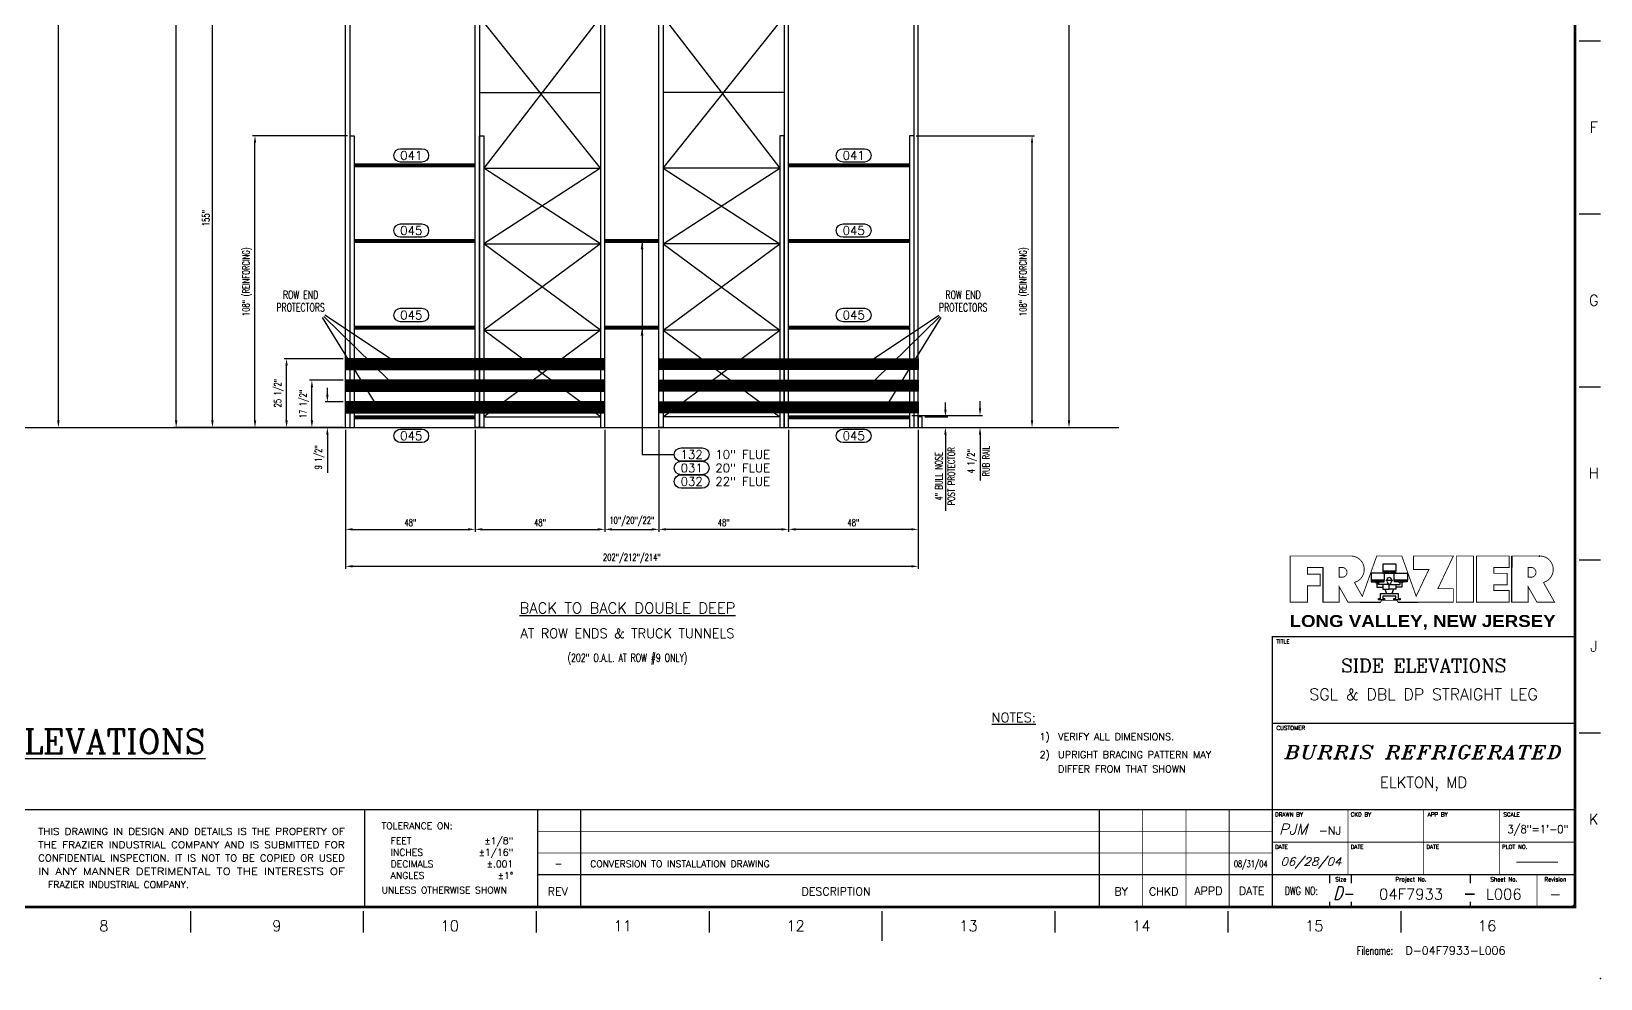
# Model space of a CAD drawing. Extents: x -10 to 1034, y -27 to 667.
# Drawn here: x 453 to 1034, y -27 to 323 of the extents above; entities that cross this region are included whole.
import ezdxf
from ezdxf.enums import TextEntityAlignment as Align

# ---------------------------------------------------------------- set-up
doc = ezdxf.new("R2010")
doc.units = 0
doc.header["$LTSCALE"] = 8
doc.header["$MEASUREMENT"] = 0
doc.layers.get('0').update_dxf_attribs({"linetype": 'CONTINUOUS'})
doc.layers.get('DEFPOINTS').update_dxf_attribs({"linetype": 'CONTINUOUS'})
for name, color, linetype in [('BORD', 8, 'CONTINUOUS'), ('FDIM', 2, 'CONTINUOUS'), ('OBJCYAN', 4, 'CONTINUOUS'), ('OBJGREEN', 3, 'CONTINUOUS'), ('OBJRED', 1, 'CONTINUOUS'), ('OBJTHIN', 11, 'CONTINUOUS'), ('TEXTL', 2, 'CONTINUOUS'), ('THK', 140, 'CONTINUOUS')]:
    doc.layers.add(name, color=color, linetype=linetype)
doc.styles.add('2THIRDS', font='romans.shx', dxfattribs={"width": 0.7})
doc.styles.add('BOLD', font='BOLD')
doc.styles.add('BORDER', font='SIMPLEX')
doc.styles.add('COMPLEX', font='complex')
doc.styles.add('ITALIC', font='italic')
doc.styles.add('ITALICT', font='italict', dxfattribs={"height": 24})
doc.styles.add('ROMAND', font='romand.shx')
doc.styles.add('SCRIPTC', font='SCRIPTC')
doc.styles.add('SIMPLEX', font='simplex.shx')
doc.dimstyles.new('2TFR32', dxfattribs={"dimscale": 28, "dimtxt": 0.0938, "dimasz": 0.09375, "dimexe": 0.03125, "dimexo": 0.03125, "dimgap": 0.03125, "dimtad": 1, "dimdec": 5, "dimzin": 1, "dimdsep": 46, "dimlunit": 5, "dimtxsty": '2THIRDS', "dimcen": 0.09375, "dimclrd": 256, "dimclre": 256, "dimclrt": 256, "dimadec": 0, "dimazin": 0, "dimtfac": 0.75, "dimtdec": 4, "dimtofl": 0, "dimtmove": 0, "dimatfit": 0, "dimfxl": 0, "dimfrac": 2, "dimtolj": 1, "dimtzin": 0, "dimarcsym": 0})
doc.dimstyles.new('2tfrac32$7', dxfattribs={"dimscale": 32, "dimtxt": 0.0938, "dimasz": 0.0938, "dimexe": 0.0625, "dimexo": 0.0625, "dimgap": 0.01, "dimtad": 0, "dimdec": 5, "dimzin": 1, "dimdsep": 46, "dimlunit": 5, "dimtxsty": '2THIRDS', "dimcen": 0.09375, "dimclrd": 256, "dimclre": 256, "dimclrt": 256, "dimadec": 0, "dimazin": 0, "dimtfac": 0.75, "dimtdec": 4, "dimtofl": 0, "dimtmove": 0, "dimatfit": 0, "dimfxl": 0, "dimfrac": 2, "dimtolj": 1, "dimtzin": 0, "dimarcsym": 0})

# ---------------------------------------------------------------- blocks, each defined once
blk = doc.blocks.new('FLOGO')
at = {"layer": 'BORD'}
for p, q in [((0.378, 0.401), (0.378, 0)), ((2.564, 0.534), (2.564, 0.401)), ((2.564, 0), (2.564, 0.534)), ((0.81, 0), (1.044, 0)), ((1.248, 0), (1.482, 0))]:
    blk.add_line(p, q, dxfattribs=at)
at = {"layer": 'BORD', "const_width": 0.0101}
for points in [[(1.887, 0.534), (1.708, 0.156), (1.887, 0.156), (1.887, 0), (1.248, 0), (1.235, 0.022), (1.057, 0.022), (1.046, 0), (0.668, 0), (0.567, 0.178), (0.567, 0), (0.378, 0), (0.378, 0.401), (0.2, 0.401), (0.2, 0.323), (0.347, 0.323), (0.347, 0.189), (0.2, 0.189), (0.2, 0), (0, 0), (0, 0.534), (0.378, 0.534), (0.645, 0.534), (0.701, 0.534, -0.869818), (0.743, 0.228), (0.834, 0.067), (1.001, 0.534), (1.291, 0.534), (1.457, 0.069), (1.604, 0.378), (1.426, 0.378), (1.426, 0.534), (1.893, 0.534)], [(2.564, 0.534), (2.831, 0.534), (2.564, 0.534), (2.564, 0), (2.753, 0), (2.753, 0.178), (2.854, 0), (3.058, 0), (2.929, 0.228, 0.869818), (2.887, 0.534), (2.831, 0.534)]]:
    blk.add_lwpolyline(points, format="xyb", dxfattribs=at)
for points in [[(0.601, 0.289), (0.567, 0.289), (0.567, 0.401), (0.601, 0.401, -1)], [(2.753, 0.289), (2.753, 0.401), (2.787, 0.401, -1), (2.787, 0.289)]]:
    blk.add_lwpolyline(points, format="xyb", close=True, dxfattribs=at)
at = {"layer": 'BORD'}
for points in [[(1.07, 0.358), (1.224, 0.358), (1.224, 0.44), (1.07, 0.44)], [(0.936, 0.255), (1.089, 0.255), (1.089, 0.337), (0.936, 0.337)], [(0.938, 0.234), (1.086, 0.234), (1.086, 0.255), (0.938, 0.255)], [(0.954, 0.24), (1.002, 0.24), (1.002, 0.25), (0.954, 0.25)], [(1.07, 0.24), (1.022, 0.24), (1.022, 0.25), (1.07, 0.25)], [(1.073, 0.337), (1.221, 0.337), (1.221, 0.358), (1.073, 0.358)], [(1.089, 0.343), (1.137, 0.343), (1.137, 0.352), (1.089, 0.352)], [(1.11, 0.251), (1.11, 0.256), (1.182, 0.256), (1.182, 0.251)], [(1.205, 0.343), (1.157, 0.343), (1.157, 0.352), (1.205, 0.352)], [(1.356, 0.255), (1.203, 0.255), (1.203, 0.337), (1.356, 0.337)], [(1.354, 0.234), (1.206, 0.234), (1.206, 0.255), (1.354, 0.255)], [(1.222, 0.24), (1.27, 0.24), (1.27, 0.25), (1.222, 0.25)], [(1.338, 0.24), (1.29, 0.24), (1.29, 0.25), (1.338, 0.25)], [(1.07, 0.071), (1.07, 0.041), (1.091, 0.041), (1.091, 0.027), (1.021, 0.027), (1.021, 0.041), (1.043, 0.041), (1.043, 0.102), (1.249, 0.102), (1.249, 0.041), (1.271, 0.041), (1.271, 0.027), (1.2, 0.027), (1.2, 0.041), (1.222, 0.041), (1.222, 0.071)]]:
    blk.add_lwpolyline(points, close=True, dxfattribs=at)
at = {"layer": 'BORD', "const_width": 0.0101}
for points in [[(1.921, 0), (1.921, 0.534), (2.121, 0.534), (2.121, 0)], [(2.154, 0), (2.154, 0.534), (2.533, 0.534), (2.533, 0.401), (2.355, 0.401), (2.355, 0.334), (2.51, 0.334), (2.51, 0.2), (2.355, 0.2), (2.355, 0.134), (2.533, 0.134), (2.533, 0)]]:
    blk.add_lwpolyline(points, close=True, dxfattribs=at)
at = {"layer": 'BORD'}
for points in [[(1.07, 0.205), (1.07, 0.15), (1.146, 0.15), (1.146, 0.205), (1.021, 0.205), (1.021, 0.226), (1.034, 0.226), (1.034, 0.234), (0.988, 0.234), (0.988, 0.226), (1.001, 0.226), (1.001, 0.174), (1.07, 0.174)], [(1.127, 0.205), (1.13, 0.216)], [(1.222, 0.205), (1.222, 0.15), (1.146, 0.15), (1.146, 0.205), (1.271, 0.205), (1.271, 0.226), (1.257, 0.226), (1.257, 0.234), (1.304, 0.234), (1.304, 0.226), (1.291, 0.226), (1.291, 0.174), (1.222, 0.174)], [(1.165, 0.205), (1.162, 0.216)], [(1.096, 0.15), (1.115, 0.102)], [(1.196, 0.15), (1.177, 0.102)]]:
    blk.add_lwpolyline(points, dxfattribs=at)
for points in [[(1.174, 0.256, 0.378608), (1.146, 0.285, 0.378608), (1.118, 0.256, 0.378608)], [(1.121, 0.251, 0.351419), (1.123, 0.23), (1.127, 0.225, 0.337041), (1.146, 0.205, 0.337041), (1.165, 0.225), (1.169, 0.23, 0.351419), (1.171, 0.251)]]:
    blk.add_lwpolyline(points, format="xyb", dxfattribs=at)
blk.add_point((2.884, 0.534), dxfattribs=at)
blk.add_point((2.884, 0.534), dxfattribs=at)
blk = doc.blocks.new('sbord_d')
at = {"layer": 'BORD'}
for p, q in [((32.063, 10), (32.312, 10)), ((32.063, 8), (32.312, 8)), ((32.063, 6), (32.312, 6)), ((32.063, 4), (32.312, 4)), ((32.063, 2), (32.312, 2)), ((28.848, 0.821), (28.848, 0.821)), ((29.182, 0.258), (29.182, 0.354)), ((29.432, 0.258), (29.432, 0.354)), ((30.807, 0.258), (30.807, 0.354)), ((29.182, -0.016), (29.182, 0.044)), ((29.432, -0.016), (29.432, 0.044)), ((30.807, -0.016), (30.807, 0.044)), ((16, -0.062), (16, -0.312)), ((18, -0.062), (18, -0.312)), ((20, -0.062), (20, -0.312)), ((22, -0.062), (22, -0.312)), ((24, -0.062), (24, -0.406)), ((26, -0.062), (26, -0.312)), ((28, -0.062), (28, -0.312)), ((30, -0.062), (30, -0.312))]:
    blk.add_line(p, q, dxfattribs=at)
at = {"layer": 'BORD', "const_width": 0.0313}
blk.add_lwpolyline([(-0.016, -0.016), (32.016, -0.016), (32.016, 20.016), (-0.016, 20.016)], close=True, dxfattribs=at)
at = {"layer": 'BORD'}
for points, const_width in [([(28.516, -0.016), (28.516, 0.359), (28.516, 0.734), (28.516, 1.109), (28.516, 2.109), (28.516, 3.109), (32.016, 3.109)], 0.0156), ([(28.516, 2.109), (32.016, 2.109)], 0.0156), ([(18.016, 1.109), (14.016, 1.109), (14.016, -0.016)], 0.0156), ([(20.016, 1.109), (18.016, 1.109), (18.016, -0.016)], 0.0156), ([(28.516, 1.109), (28.016, 1.109), (27.516, 1.109), (27.016, 1.109), (26.516, 1.109), (20.516, 1.109), (20.016, 1.109), (20.016, 0.859)], 0.0156), ([(20.516, 1.109), (20.516, 0.859)], 0.0156), ([(26.516, 1.109), (26.516, 0.859)], 0.0156), ([(27.016, 1.109), (27.016, 0.859)], 0.00781), ([(27.516, 1.109), (27.516, 0.859)], 0.00781), ([(28.016, 1.109), (28.016, 0.859)], 0.00781), ([(28.516, 1.109), (32.016, 1.109)], 0.0156), ([(29.391, 1.109), (29.391, 0.734), (29.391, 0.359)], 0.00781), ([(30.266, 1.109), (30.266, 0.734), (30.266, 0.359)], 0.00781), ([(31.141, 1.109), (31.141, 0.734), (31.141, 0.359)], 0.00781), ([(20.016, 0.859), (20.016, 0.609)], 0.0156), ([(20.016, 0.859), (28.516, 0.859)], 0.00781), ([(20.516, 0.859), (20.516, 0.609)], 0.0156), ([(26.516, 0.859), (26.516, 0.609)], 0.0156), ([(27.016, 0.859), (27.016, 0.609)], 0.00781), ([(27.516, 0.859), (27.516, 0.609)], 0.00781), ([(28.016, 0.859), (28.016, 0.609)], 0.00781), ([(28.516, 0.734), (32.016, 0.734)], 0.00781), ([(20.016, 0.609), (20.016, 0.359)], 0.0156), ([(20.016, 0.609), (28.516, 0.609)], 0.00781), ([(20.516, 0.609), (20.516, 0.359)], 0.0156), ([(26.516, 0.609), (26.516, 0.359)], 0.0156), ([(27.016, 0.609), (27.016, 0.359)], 0.00781), ([(27.516, 0.609), (27.516, 0.359)], 0.00781), ([(28.016, 0.609), (28.016, 0.359)], 0.00781), ([(20.016, 0.359), (28.516, 0.359)], 0.0156), ([(20.016, 0.359), (20.016, 0)], 0.0156), ([(20.516, 0.359), (20.516, 0)], 0.0156), ([(26.516, 0.359), (26.516, 0)], 0.0156), ([(27.016, 0.359), (27.016, 0)], 0.00781), ([(27.516, 0.359), (27.516, 0)], 0.00781), ([(28.016, 0.359), (28.016, 0)], 0.00781), ([(28.516, 0.359), (32.016, 0.359)], 0.0156), ([(31.578, 0.359), (31.578, -0.016)], 0.00781)]:
    blk.add_lwpolyline(points, dxfattribs=dict(at, const_width=const_width))
at = {"layer": 'TEXTL'}
for p in [(32, 0), (32.312, -0.844)]:
    blk.add_point(p, dxfattribs=at)
at = {"layer": 'BORD'}
blk.add_blockref('FLOGO', (28.722, 3.509), dxfattribs=at)
at = {"layer": 'BORD', "style": 'ROMAND'}
for s, p in [('F', (32.234, 9)), ('G', (32.234, 7)), ('H', (32.234, 5)), ('J', (32.234, 3)), ('K', (32.234, 1)), ('8', (15, -0.234)), ('9', (17, -0.234)), ('10', (19, -0.234)), ('11', (21, -0.234)), ('12', (23, -0.234)), ('13', (25, -0.234)), ('14', (27, -0.234)), ('15', (29, -0.234)), ('16', (31, -0.234))]:
    blk.add_text(s, height=0.125, dxfattribs=at).set_placement(p, align=Align.MIDDLE)
at = {"layer": 'BORD'}
for s, height, style, width, p, p2 in [('LONG VALLEY, NEW JERSEY', 0.138, 'BOLD', 0.943702, (28.715, 3.222), (31.792, 3.222)), ('THIS DRAWING IN DESIGN AND DETAILS IS THE PROPERTY OF', 0.07812, 'SIMPLEX', 0.958828, (14.24, 0.819), (17.786, 0.819)), ('THE FRAZIER INDUSTRIAL COMPANY AND IS SUBMITTED FOR', 0.07812, 'SIMPLEX', 0.982552, (14.24, 0.665), (17.786, 0.665)), ('CONFIDENTIAL INSPECTION. IT IS NOT TO BE COPIED OR USED', 0.07812, 'SIMPLEX', 0.947391, (14.24, 0.512), (17.786, 0.512)), ('IN ANY MANNER DETRIMENTAL TO THE INTERESTS OF', 0.07812, 'SIMPLEX', 1.101821, (14.24, 0.358), (17.786, 0.358))]:
    blk.add_text(s, height=height, dxfattribs=dict(at, style=style, width=width)).set_placement(p, p2, align=Align.FIT)
for s, height, style, p in [('TITLE', 0.0469, 'BORDER', (28.563, 3.031)), ('CUSTOMER', 0.0469, 'BORDER', (28.563, 2.031)), ('TOLERANCE ON:', 0.07812, 'SIMPLEX', (18.213, 0.884)), ('DRAWN BY', 0.0469, 'BORDER', (28.547, 1.031)), ('-NJ', 0.0938, 'SIMPLEX', (29.054, 0.821)), ('CKD BY', 0.0469, 'BORDER', (29.422, 1.031)), ('APP BY', 0.0469, 'BORDER', (30.313, 1.031)), ('SCALE', 0.0469, 'BORDER', (31.188, 1.031)), ('FEET', 0.0781, 'SIMPLEX', (18.317, 0.711)), ('INCHES', 0.0781, 'SIMPLEX', (18.317, 0.577)), ('DATE', 0.0469, 'BORDER', (28.547, 0.656)), ('DATE', 0.0469, 'BORDER', (29.422, 0.656)), ('DATE', 0.0469, 'BORDER', (30.297, 0.656)), ('PLOT NO.', 0.0469, 'BORDER', (31.172, 0.656)), ('ANGLES', 0.0781, 'SIMPLEX', (18.317, 0.309)), ('DECIMALS', 0.0781, 'SIMPLEX', (18.317, 0.443)), ('UNLESS OTHERWISE SHOWN', 0.07812, 'SIMPLEX', (18.212, 0.14))]:
    blk.add_text(s, height=height, dxfattribs=dict(at, style=style)).set_placement(p)
at = {"layer": 'BORD', "style": 'SIMPLEX'}
for s, p in [('%%p1/8"', (19.735, 0.711)), ('%%p1/16"', (19.735, 0.577)), ('%%p.001', (19.735, 0.443)), ('%%p1%%d', (19.735, 0.309))]:
    blk.add_text(s, height=0.0781, dxfattribs=at).set_placement(p, align=Align.RIGHT)
at = {"layer": 'BORD'}
for s, height, style, p in [('FRAZIER INDUSTRIAL COMPANY.', 0.07812, 'SIMPLEX', (15.169, 0.204)), ('REV', 0.0938, 'BORDER', (20.25, 0.117)), ('DESCRIPTION', 0.09375, 'BORDER', (23.469, 0.117)), ('BY', 0.0938, 'BORDER', (26.766, 0.117)), ('CHKD', 0.0938, 'BORDER', (27.259, 0.117)), ('APPD', 0.0938, 'SIMPLEX', (27.776, 0.124)), ('DATE', 0.0938, 'SIMPLEX', (28.276, 0.124)), ('Size', 0.0469, 'BORDER', (29.307, 0.281)), ('Project No.', 0.04688, 'BORDER', (30.12, 0.281)), ('Sheet No.', 0.0469, 'BORDER', (31.193, 0.281)), ('Revision', 0.0469, 'BORDER', (31.789, 0.281))]:
    blk.add_text(s, height=height, dxfattribs=dict(at, style=style)).set_placement(p, align=Align.CENTER)
at = {"layer": 'BORD', "style": '2THIRDS', "width": 0.7}
for s, p in [('DWG NO:', (28.851, 0.124)), ('Filename:', (29.703, -0.567))]:
    blk.add_text(s, height=0.0938, dxfattribs=at).set_placement(p, align=Align.CENTER)
at = {"layer": 'BORD', "style": 'ROMAND', "oblique": 15, "width": 0.75}
for s, height, p in [('D-', 0.1562, (29.218, 0.067)), ('-', 0.188, (30.7, 0.051))]:
    blk.add_text(s, height=height, dxfattribs=at).set_placement(p)
at = {"layer": 'TEXTL', "flags": 8}
for tag, height, style, p in [('TITLE1', 0.156, 'COMPLEX', (30.266, 2.776)), ('TITLE2', 0.156, 'COMPLEX', (30.266, 2.443)), ('CHK', 0.0938, 'SIMPLEX', (29.828, 0.883)), ('APP', 0.0938, 'SIMPLEX', (30.703, 0.883)), ('JOB#', 0.125, 'ROMAND', (30.12, 0.133)), ('SHT', 0.125, 'ROMAND', (31.193, 0.133)), ('REV', 0.125, 'ROMAND', (31.789, 0.133))]:
    blk.add_attdef(tag, text='', height=height, dxfattribs=dict(at, style=style)).set_placement(p, align=Align.MIDDLE)
for tag, height, style, width, p, p2 in [('CUSTOMER', 0.156, 'ITALICT', 2.333901, (28.655, 1.697), (31.867, 1.697)), ('CAPP', 0.0781, 'SIMPLEX', 1.292308, (27.588, 0.944), (27.963, 0.944)), ('CDT', 0.0781, 'SIMPLEX', 1.866, (28.071, 0.943), (28.46, 0.943)), ('SCALE', 0.0938, 'SIMPLEX', 1.702732, (31.234, 0.837), (31.941, 0.837)), ('BAPP', 0.0781, 'SIMPLEX', 1.292308, (27.588, 0.683), (27.963, 0.683)), ('BDT', 0.0781, 'SIMPLEX', 1.866, (28.071, 0.683), (28.46, 0.683)), ('DATE', 0.0938, 'ITALIC', 1.795034, (28.609, 0.462), (29.315, 0.462)), ('CHKDT', 0.0938, 'SIMPLEX', 1.555556, (29.484, 0.462), (30.172, 0.462)), ('APPDT', 0.0938, 'SIMPLEX', 1.555556, (30.359, 0.462), (31.047, 0.462)), ('PLOT#', 0.0938, 'SIMPLEX', 8.555556, (31.234, 0.462), (31.922, 0.462)), ('AAPP', 0.0781, 'SIMPLEX', 1.275949, (27.588, 0.443), (27.963, 0.443)), ('ADT', 0.0781, 'SIMPLEX', 1.833263, (28.071, 0.443), (28.46, 0.443))]:
    blk.add_attdef(tag, text='', height=height, dxfattribs=dict(at, style=style, width=width)).set_placement(p, p2, align=Align.FIT)
for tag, height, style, p in [('LOCATION', 0.125, 'COMPLEX', (30.266, 1.364)), ('REVC', 0.0781, 'SIMPLEX', (20.259, 0.945)), ('CBY', 0.0781, 'ROMAND', (26.755, 0.943)), ('CCHK', 0.0781, 'SIMPLEX', (27.255, 0.943)), ('REVB', 0.0781, 'SIMPLEX', (20.259, 0.695)), ('BBY', 0.0781, 'ROMAND', (26.755, 0.683)), ('BCHK', 0.0781, 'SIMPLEX', (27.255, 0.683)), ('REVA', 0.0781, 'SIMPLEX', (20.259, 0.445)), ('ABY', 0.0781, 'ROMAND', (26.755, 0.443)), ('ACHK', 0.0781, 'SIMPLEX', (27.255, 0.443))]:
    blk.add_attdef(tag, text='', height=height, dxfattribs=dict(at, style=style)).set_placement(p, align=Align.CENTER)
for tag, p, height, style in [('REVCDESC', (20.625, 0.943), 0.0781, 'SIMPLEX'), ('DRBY', (28.593, 0.821), 0.125, 'SCRIPTC'), ('REVBDESC', (20.625, 0.683), 0.0781, 'SIMPLEX'), ('REVADESC', (20.625, 0.443), 0.0781, 'SIMPLEX'), ('DWG#', (30.055, -0.566), 0.0938, 'ROMAND')]:
    blk.add_attdef(tag, p, '', height=height, dxfattribs=dict(at, style=style))
blk = doc.blocks.new('*D5')
at = {"layer": 'DEFPOINTS', "color": 0}
for p in [(520.18, 331.89), (591.97, 331.89), (569.44, 176.89)]:
    blk.add_point(p, dxfattribs=at)
at = {"layer": 'FDIM', "lineweight": -2}
for p, q in [((591.09, 331.89), (519.3, 331.89)), ((520.18, 179.52), (520.18, 329.27)), ((568.56, 176.89), (519.3, 176.89))]:
    blk.add_line(p, q, dxfattribs=at)
at = {"layer": 'FDIM'}
for points in [[(519.74, 329.27), (520.62, 329.27), (520.18, 331.89)], [(519.74, 179.52), (520.62, 179.52), (520.18, 176.89)]]:
    blk.add_solid(points, dxfattribs=at)
at = {"layer": 'FDIM', "insert": (517.74, 254.39), "char_height": 2.626, "attachment_point": 5, "rotation": 90, "style": '2THIRDS'}
blk.add_mtext('\\A1;155"', dxfattribs=at)
blk = doc.blocks.new('UPRT-48-410')
for p, q in [((-1.625, 404), (-46.375, 404)), ((-46.375, 404), (-1.625, 324)), ((-46.375, 324), (-1.625, 404)), ((-1.625, 364), (-46.375, 364)), ((-1.625, 324), (-46.375, 324)), ((-1.625, 316), (-46.375, 316)), ((-46.375, 316), (-1.625, 252)), ((-46.375, 252), (-1.625, 316)), ((-1.625, 284), (-46.375, 284)), ((-46.375, 188), (-1.625, 252)), ((-46.375, 252), (-1.625, 188)), ((-1.625, 252), (-46.375, 252)), ((-1.625, 220), (-46.375, 220)), ((-1.625, 188), (-46.375, 188)), ((-46.375, 160), (-1.625, 188)), ((-46.375, 188), (-1.625, 160)), ((-1.625, 160), (-46.375, 160)), ((-46.375, 96), (-1.625, 152)), ((-46.375, 152), (-3.25, 96)), ((-1.625, 152), (-46.375, 152)), ((-1.625, 124), (-46.375, 124)), ((-3.25, 96), (-46.375, 96)), ((-46.375, 96), (-3.25, 68)), ((-46.375, 68), (-3.25, 96)), ((-46.375, 36), (-3.25, 68)), ((-46.375, 68), (-3.25, 36)), ((-3.25, 68), (-46.375, 68)), ((-3.25, 36), (-46.375, 36)), ((-46.375, 36), (-3.25, 4)), ((-46.375, 4), (-3.25, 36)), ((-3.25, 4), (-46.375, 4))]:
    blk.add_line(p, q)
for points in [[(-46.375, 0), (-48, 0), (-48, 410), (-46.375, 410)], [(-1.625, 0), (0, 0), (0, 410), (-1.625, 410)], [(-3.25, 0), (-1.625, 0), (-1.625, 108), (-3.25, 108)]]:
    blk.add_lwpolyline(points, close=True)
blk = doc.blocks.new('DBL-DP')
for points in [[(48, 0), (48, 410), (46.375, 410), (46.375, 0, -0.1326855)], [(46.375, 108), (44.75, 108), (44.75, 0, -0.1326855)]]:
    blk.add_lwpolyline(points, format="xyb")
at = {"layer": 'OBJTHIN', "const_width": 1.5}
for points in [[(46.375, 405), (0, 405)], [(46.375, 365), (0, 365)], [(46.375, 285), (0, 285)], [(46.375, 221), (0, 221)], [(46.375, 161), (0, 161)], [(44.75, 97), (0, 97)], [(0, 69), (44.75, 69)], [(0, 37), (44.75, 37)], [(0, 3.75), (44.75, 3.75)]]:
    blk.add_lwpolyline(points, dxfattribs=at)
blk.add_blockref('UPRT-48-410', (0, 0))
blk = doc.blocks.new('*D6')
at = {"layer": 'DEFPOINTS', "color": 0}
for p in [(535.93, 284.89), (571.06, 284.89), (569.44, 176.89)]:
    blk.add_point(p, dxfattribs=at)
at = {"layer": 'FDIM', "lineweight": -2}
for p, q in [((570.19, 284.89), (535.06, 284.89)), ((535.93, 179.52), (535.93, 282.27)), ((568.56, 176.89), (535.06, 176.89))]:
    blk.add_line(p, q, dxfattribs=at)
at = {"layer": 'FDIM'}
for points in [[(535.49, 282.27), (536.37, 282.27), (535.93, 284.89)], [(535.49, 179.52), (536.37, 179.52), (535.93, 176.89)]]:
    blk.add_solid(points, dxfattribs=at)
at = {"layer": 'FDIM', "insert": (533.06, 230.89), "char_height": 2.6264, "attachment_point": 5, "rotation": 90, "style": '2THIRDS'}
blk.add_mtext('\\A1;108" (REINFORCING) ', dxfattribs=at)
blk = doc.blocks.new('*D7')
at = {"layer": 'DEFPOINTS', "color": 0}
for p in [(779.81, 284.89), (823.55, 284.89), (746.44, 176.89)]:
    blk.add_point(p, dxfattribs=at)
at = {"layer": 'FDIM', "lineweight": -2}
for p, q in [((780.69, 284.89), (824.42, 284.89)), ((823.55, 179.52), (823.55, 282.27)), ((747.31, 176.89), (824.42, 176.89))]:
    blk.add_line(p, q, dxfattribs=at)
at = {"layer": 'FDIM'}
for points in [[(823.11, 282.27), (823.98, 282.27), (823.55, 284.89)], [(823.11, 179.52), (823.98, 179.52), (823.55, 176.89)]]:
    blk.add_solid(points, dxfattribs=at)
at = {"layer": 'FDIM', "insert": (820.67, 230.89), "char_height": 2.6264, "attachment_point": 5, "rotation": 90, "style": '2THIRDS'}
blk.add_mtext('\\A1;108" (REINFORCING) ', dxfattribs=at)
blk = doc.blocks.new('*D8')
at = {"layer": 'DEFPOINTS', "color": 0}
for p in [(781.44, 586.89), (837.23, 586.89), (746.44, 176.89)]:
    blk.add_point(p, dxfattribs=at)
at = {"layer": 'FDIM', "lineweight": -2}
for p, q in [((782.31, 586.89), (838.11, 586.89)), ((837.23, 179.52), (837.23, 584.27)), ((747.31, 176.89), (838.11, 176.89))]:
    blk.add_line(p, q, dxfattribs=at)
at = {"layer": 'FDIM'}
for points in [[(836.79, 584.27), (837.67, 584.27), (837.23, 586.89)], [(836.79, 179.52), (837.67, 179.52), (837.23, 176.89)]]:
    blk.add_solid(points, dxfattribs=at)
at = {"layer": 'FDIM', "insert": (834.79, 381.89), "char_height": 2.6264, "attachment_point": 5, "rotation": 90, "style": '2THIRDS'}
blk.add_mtext('\\A1;410" RACK HEIGHT ', dxfattribs=at)
blk = doc.blocks.new('*D9')
at = {"layer": 'DEFPOINTS', "color": 0}
for p in [(506.76, 586.89), (569.44, 586.89), (569.44, 176.89)]:
    blk.add_point(p, dxfattribs=at)
at = {"layer": 'FDIM', "lineweight": -2}
for p, q in [((568.56, 586.89), (505.88, 586.89)), ((506.76, 179.52), (506.76, 584.27)), ((568.56, 176.89), (505.88, 176.89))]:
    blk.add_line(p, q, dxfattribs=at)
at = {"layer": 'FDIM'}
for points in [[(506.32, 584.27), (507.2, 584.27), (506.76, 586.89)], [(506.32, 179.52), (507.2, 179.52), (506.76, 176.89)]]:
    blk.add_solid(points, dxfattribs=at)
at = {"layer": 'FDIM', "insert": (504.32, 381.89), "char_height": 2.626, "attachment_point": 5, "rotation": 90, "style": '2THIRDS'}
blk.add_mtext('\\A1;410"', dxfattribs=at)
blk = doc.blocks.new('*D13')
at = {"layer": 'DEFPOINTS', "color": 0}
for p in [(733.44, 176.89), (781.44, 176.89), (733.44, 139.24)]:
    blk.add_point(p, dxfattribs=at)
at = {"layer": 'FDIM', "lineweight": -2}
for p, q in [((733.44, 176.02), (733.44, 138.36)), ((781.44, 176.02), (781.44, 138.36)), ((778.81, 139.24), (736.06, 139.24))]:
    blk.add_line(p, q, dxfattribs=at)
at = {"layer": 'FDIM'}
for points in [[(736.06, 139.67), (736.06, 138.8), (733.44, 139.24)], [(778.81, 139.67), (778.81, 138.8), (781.44, 139.24)]]:
    blk.add_solid(points, dxfattribs=at)
at = {"layer": 'FDIM', "insert": (757.44, 141.67), "char_height": 2.626, "attachment_point": 5, "style": '2THIRDS'}
blk.add_mtext('\\A1;48"', dxfattribs=at)
blk = doc.blocks.new('*D12')
at = {"layer": 'DEFPOINTS', "color": 0}
for p in [(685.44, 176.89), (733.44, 176.89), (685.44, 139.24)]:
    blk.add_point(p, dxfattribs=at)
at = {"layer": 'FDIM', "lineweight": -2}
for p, q in [((685.44, 176.02), (685.44, 138.36)), ((733.44, 176.02), (733.44, 138.36)), ((730.81, 139.24), (688.06, 139.24))]:
    blk.add_line(p, q, dxfattribs=at)
at = {"layer": 'FDIM'}
for points in [[(688.06, 139.67), (688.06, 138.8), (685.44, 139.24)], [(730.81, 139.67), (730.81, 138.8), (733.44, 139.24)]]:
    blk.add_solid(points, dxfattribs=at)
at = {"layer": 'FDIM', "insert": (709.44, 141.67), "char_height": 2.626, "attachment_point": 5, "style": '2THIRDS'}
blk.add_mtext('\\A1;48"', dxfattribs=at)
blk = doc.blocks.new('*D11')
at = {"layer": 'DEFPOINTS', "color": 0}
for p in [(569.44, 176.89), (617.44, 176.89), (617.44, 139.24)]:
    blk.add_point(p, dxfattribs=at)
at = {"layer": 'FDIM', "lineweight": -2}
for p, q in [((569.44, 176.02), (569.44, 138.36)), ((617.44, 176.02), (617.44, 138.36)), ((572.06, 139.24), (614.81, 139.24))]:
    blk.add_line(p, q, dxfattribs=at)
at = {"layer": 'FDIM'}
for points in [[(572.06, 139.67), (572.06, 138.8), (569.44, 139.24)], [(614.81, 139.67), (614.81, 138.8), (617.44, 139.24)]]:
    blk.add_solid(points, dxfattribs=at)
at = {"layer": 'FDIM', "insert": (593.44, 141.67), "char_height": 2.626, "attachment_point": 5, "style": '2THIRDS'}
blk.add_mtext('\\A1;48"', dxfattribs=at)
blk = doc.blocks.new('*D10')
at = {"layer": 'DEFPOINTS', "color": 0}
for p in [(617.44, 176.89), (665.44, 176.89), (665.44, 139.24)]:
    blk.add_point(p, dxfattribs=at)
at = {"layer": 'FDIM', "lineweight": -2}
for p, q in [((617.44, 176.02), (617.44, 138.36)), ((665.44, 176.02), (665.44, 138.36)), ((620.06, 139.24), (662.81, 139.24))]:
    blk.add_line(p, q, dxfattribs=at)
at = {"layer": 'FDIM'}
for points in [[(620.06, 139.67), (620.06, 138.8), (617.44, 139.24)], [(662.81, 139.67), (662.81, 138.8), (665.44, 139.24)]]:
    blk.add_solid(points, dxfattribs=at)
at = {"layer": 'FDIM', "insert": (641.44, 141.67), "char_height": 2.626, "attachment_point": 5, "style": '2THIRDS'}
blk.add_mtext('\\A1;48"', dxfattribs=at)
blk = doc.blocks.new('*D15')
at = {"layer": 'DEFPOINTS', "color": 0}
for p in [(569.44, 176.89), (781.44, 176.89), (781.44, 125.56)]:
    blk.add_point(p, dxfattribs=at)
at = {"layer": 'FDIM', "lineweight": -2}
for p, q in [((569.44, 176.02), (569.44, 124.68)), ((781.44, 176.02), (781.44, 124.68)), ((572.06, 125.56), (778.81, 125.56))]:
    blk.add_line(p, q, dxfattribs=at)
at = {"layer": 'FDIM'}
for points in [[(572.06, 126), (572.06, 125.12), (569.44, 125.56)], [(778.81, 126), (778.81, 125.12), (781.44, 125.56)]]:
    blk.add_solid(points, dxfattribs=at)
at = {"layer": 'FDIM', "insert": (675.44, 128.44), "char_height": 2.6264, "attachment_point": 5, "style": '2THIRDS'}
blk.add_mtext('\\A1;202"/212"/214"', dxfattribs=at)
blk = doc.blocks.new('*D14')
at = {"layer": 'DEFPOINTS', "color": 0}
for p in [(665.44, 176.89), (685.44, 176.89), (685.44, 139.24)]:
    blk.add_point(p, dxfattribs=at)
at = {"layer": 'FDIM', "lineweight": -2}
for p, q in [((665.44, 176.02), (665.44, 138.36)), ((685.44, 176.02), (685.44, 138.36)), ((668.06, 139.24), (682.81, 139.24))]:
    blk.add_line(p, q, dxfattribs=at)
at = {"layer": 'FDIM'}
for points in [[(668.06, 139.67), (668.06, 138.8), (665.44, 139.24)], [(682.81, 139.67), (682.81, 138.8), (685.44, 139.24)]]:
    blk.add_solid(points, dxfattribs=at)
at = {"layer": 'FDIM', "insert": (675.44, 142.11), "char_height": 2.6264, "attachment_point": 5, "style": '2THIRDS'}
blk.add_mtext('\\A1;10"/20"/22"', dxfattribs=at)
blk = doc.blocks.new('*D17')
at = {"layer": 'DEFPOINTS', "color": 0}
for p in [(778.19, 181.39), (781.44, 176.89), (804.3, 176.89)]:
    blk.add_point(p, dxfattribs=at)
at = {"layer": 'FDIM', "lineweight": -2}
for p, q in [((804.3, 184.02), (804.3, 186.64)), ((779.06, 181.39), (805.17, 181.39)), ((782.31, 176.89), (805.17, 176.89)), ((804.3, 174.27), (804.3, 157.29))]:
    blk.add_line(p, q, dxfattribs=at)
at = {"layer": 'FDIM'}
for points in [[(803.86, 184.02), (804.73, 184.02), (804.3, 181.39)], [(803.86, 174.27), (804.73, 174.27), (804.3, 176.89)]]:
    blk.add_solid(points, dxfattribs=at)
at = {"layer": 'FDIM', "attachment_point": 5, "rotation": 90, "style": '2THIRDS'}
for s, insert, char_height in [('\\A1;4 1/2"', (801.42, 164.46), 2.626), ('\\A1;RUB RAIL', (806.48, 164.46), 2.6264)]:
    blk.add_mtext(s, dxfattribs=dict(at, insert=insert, char_height=char_height))
blk = doc.blocks.new('*D16')
at = {"layer": 'DEFPOINTS', "color": 0}
for p in [(782.94, 180.89), (782.94, 176.89), (791.49, 176.89)]:
    blk.add_point(p, dxfattribs=at)
at = {"layer": 'FDIM', "lineweight": -2}
for p, q in [((791.49, 183.52), (791.49, 186.14)), ((783.81, 180.89), (792.37, 180.89)), ((783.81, 176.89), (792.37, 176.89)), ((791.49, 174.27), (791.49, 146.08))]:
    blk.add_line(p, q, dxfattribs=at)
at = {"layer": 'FDIM'}
for points in [[(791.05, 183.52), (791.93, 183.52), (791.49, 180.89)], [(791.05, 174.27), (791.93, 174.27), (791.49, 176.89)]]:
    blk.add_solid(points, dxfattribs=at)
at = {"layer": 'FDIM', "char_height": 2.6264, "attachment_point": 5, "rotation": 90, "style": '2THIRDS'}
for s, insert in [('\\A1;POST PROTECTOR', (793.68, 158.86)), ('\\A1;4" BULL NOSE', (789.05, 158.86))]:
    blk.add_mtext(s, dxfattribs=dict(at, insert=insert))
blk = doc.blocks.new('*D20')
at = {"layer": 'DEFPOINTS', "color": 0}
for p in [(547.61, 202.39), (569.44, 202.39), (569.44, 176.89)]:
    blk.add_point(p, dxfattribs=at)
at = {"layer": 'FDIM', "lineweight": -2}
for p, q in [((568.56, 202.39), (546.74, 202.39)), ((547.61, 179.52), (547.61, 199.77)), ((568.56, 176.89), (546.74, 176.89))]:
    blk.add_line(p, q, dxfattribs=at)
at = {"layer": 'FDIM'}
for points in [[(547.17, 199.77), (548.05, 199.77), (547.61, 202.39)], [(547.17, 179.52), (548.05, 179.52), (547.61, 176.89)]]:
    blk.add_solid(points, dxfattribs=at)
at = {"layer": 'FDIM', "insert": (544.74, 189.64), "char_height": 2.6264, "attachment_point": 5, "rotation": 90, "style": '2THIRDS'}
blk.add_mtext('\\A1;25 1/2"', dxfattribs=at)
blk = doc.blocks.new('*D19')
at = {"layer": 'DEFPOINTS', "color": 0}
for p in [(556.99, 194.39), (569.44, 194.39), (569.44, 176.89)]:
    blk.add_point(p, dxfattribs=at)
at = {"layer": 'FDIM', "lineweight": -2}
for p, q in [((568.56, 194.39), (556.11, 194.39)), ((556.99, 179.52), (556.99, 191.77)), ((568.56, 176.89), (556.11, 176.89))]:
    blk.add_line(p, q, dxfattribs=at)
at = {"layer": 'FDIM'}
for points in [[(556.55, 191.77), (557.43, 191.77), (556.99, 194.39)], [(556.55, 179.52), (557.43, 179.52), (556.99, 176.89)]]:
    blk.add_solid(points, dxfattribs=at)
at = {"layer": 'FDIM', "insert": (554.11, 185.64), "char_height": 2.6264, "attachment_point": 5, "rotation": 90, "style": '2THIRDS'}
blk.add_mtext('\\A1;17 1/2"', dxfattribs=at)
blk = doc.blocks.new('*D18')
at = {"layer": 'DEFPOINTS', "color": 0}
for p in [(569.44, 186.39), (562.72, 176.89), (569.44, 176.89)]:
    blk.add_point(p, dxfattribs=at)
at = {"layer": 'FDIM', "lineweight": -2}
for p, q in [((568.56, 186.39), (561.85, 186.39)), ((562.72, 189.02), (562.72, 191.64)), ((568.56, 176.89), (561.85, 176.89)), ((562.72, 174.27), (562.72, 160.09))]:
    blk.add_line(p, q, dxfattribs=at)
at = {"layer": 'FDIM'}
for points in [[(562.28, 189.02), (563.16, 189.02), (562.72, 186.39)], [(562.28, 174.27), (563.16, 174.27), (562.72, 176.89)]]:
    blk.add_solid(points, dxfattribs=at)
at = {"layer": 'FDIM', "insert": (559.84, 165.87), "char_height": 2.626, "attachment_point": 5, "rotation": 90, "style": '2THIRDS'}
blk.add_mtext('\\A1;9 1/2"', dxfattribs=at)
blk = doc.blocks.new('*D24')
at = {"layer": 'DEFPOINTS', "color": 0}
for p in [(407.37, 586.89), (463.16, 586.89), (372.37, 176.89)]:
    blk.add_point(p, dxfattribs=at)
at = {"layer": 'FDIM', "lineweight": -2}
for p, q in [((408.24, 586.89), (464.04, 586.89)), ((463.16, 179.52), (463.16, 584.27)), ((373.24, 176.89), (464.04, 176.89))]:
    blk.add_line(p, q, dxfattribs=at)
at = {"layer": 'FDIM'}
for points in [[(462.73, 584.27), (463.6, 584.27), (463.16, 586.89)], [(462.73, 179.52), (463.6, 179.52), (463.16, 176.89)]]:
    blk.add_solid(points, dxfattribs=at)
at = {"layer": 'FDIM', "insert": (460.72, 381.89), "char_height": 2.6264, "attachment_point": 5, "rotation": 90, "style": '2THIRDS'}
blk.add_mtext('\\A1;410" RACK HEIGHT ', dxfattribs=at)

msp = doc.modelspace()

# ---------------------------------------------------------------- hatches: boundary and pattern name
at = {"layer": 'OBJTHIN'}
h = msp.add_hatch(dxfattribs=at)
h.set_pattern_fill('ANSI31', color=256, scale=3, style=0)
h.set_pattern_definition([(45, (-69.97785, 29.51692), (-0.26516504, 0.26516504), [])])
h.paths.add_polyline_path([(569.436651, 198.393041), (665.436651, 198.393041), (665.436651, 202.393041), (569.436651, 202.393041)])
h = msp.add_hatch(dxfattribs=at)
h.set_pattern_fill('ANSI31', color=256, scale=3, style=0)
h.set_pattern_definition([(135, (1420.85116, 29.51692), (0.26516504, 0.26516504), [])])
h.paths.add_polyline_path([(781.436651, 198.393041), (685.436651, 198.393041), (685.436651, 202.393041), (781.436651, 202.393041)])
h = msp.add_hatch(dxfattribs=at)
h.set_pattern_fill('ANSI31', color=256, scale=3, style=0)
h.set_pattern_definition([(45, (-69.97785, 21.51692), (-0.26516504, 0.26516504), [])])
h.paths.add_polyline_path([(569.436651, 190.393041), (665.436651, 190.393041), (665.436651, 194.393041), (569.436651, 194.393041)])
h = msp.add_hatch(dxfattribs=at)
h.set_pattern_fill('ANSI31', color=256, scale=3, style=0)
h.set_pattern_definition([(135, (1420.85116, 21.51692), (0.26516504, 0.26516504), [])])
h.paths.add_polyline_path([(781.436651, 190.393041), (685.436651, 190.393041), (685.436651, 194.393041), (781.436651, 194.393041)])
h = msp.add_hatch(dxfattribs=at)
h.set_pattern_fill('ANSI31', color=256, scale=3, style=0)
h.set_pattern_definition([(45, (-69.97785, 13.51692), (-0.26516504, 0.26516504), [])])
h.paths.add_polyline_path([(569.436651, 182.393041), (665.436651, 182.393041), (665.436651, 186.393041), (569.436651, 186.393041)])
h = msp.add_hatch(dxfattribs=at)
h.set_pattern_fill('ANSI31', color=256, scale=3, style=0)
h.set_pattern_definition([(135, (1420.85116, 13.51692), (0.26516504, 0.26516504), [])])
h.paths.add_polyline_path([(781.436651, 182.393041), (685.436651, 182.393041), (685.436651, 186.393041), (781.436651, 186.393041)])

# ---------------------------------------------------------------- linework, layer by layer
at = {"layer": 'FDIM'}
for p, q in [((580.195343, 186.393041), (560.904853, 217.599582)), ((561.46583, 218.047224), (585.498644, 194.393041)), ((586.028974, 202.393041), (561.825883, 218.490483)), ((764.844327, 202.393041), (789.047418, 218.490483)), ((789.407471, 218.047224), (765.374657, 194.393041)), ((770.677958, 186.393041), (789.968449, 217.599582))]:
    msp.add_line(p, q, dxfattribs=at)
for points in [[(589.838092, 275.115421, -1), (589.838092, 280.09902), (597.715087, 280.09902, -1), (597.715087, 275.115421)], [(753.59927, 275.115421, -1), (753.59927, 280.09902), (761.476266, 280.09902, -1), (761.476266, 275.115421)], [(589.838092, 247.301202, -1), (589.838092, 252.284801), (597.715087, 252.284801, -1), (597.715087, 247.301202)], [(753.59927, 247.301202, -1), (753.59927, 252.284801), (761.476266, 252.284801, -1), (761.476266, 247.301202)], [(589.838092, 216.043447, -1), (589.838092, 221.027046), (597.715087, 221.027046, -1), (597.715087, 216.043447)], [(753.59927, 216.043447, -1), (753.59927, 221.027046), (761.476266, 221.027046, -1), (761.476266, 216.043447)], [(589.838092, 171.339608, -1), (589.838092, 176.323208), (597.715087, 176.323208, -1), (597.715087, 171.339608)], [(753.59927, 171.339608, -1), (753.59927, 176.323208), (761.476266, 176.323208, -1), (761.476266, 171.339608)], [(693.627576, 164.427928, -1), (693.627576, 169.411527), (701.504571, 169.411527, -1), (701.504571, 164.427928)], [(693.627576, 159.444329, -1), (693.627576, 164.427928), (701.504571, 164.427928, -1), (701.504571, 159.444329)], [(693.627576, 154.46073, -1), (693.627576, 159.444329), (701.504571, 159.444329, -1), (701.504571, 154.46073)]]:
    msp.add_lwpolyline(points, format="xyb", close=True, dxfattribs=at)
at = {"layer": 'OBJCYAN', "const_width": 1.5}
for points in [[(665.436651, 245.893041), (685.436651, 245.893041)], [(665.436651, 213.893041), (685.436651, 213.893041)]]:
    msp.add_lwpolyline(points, dxfattribs=at)
at = {"layer": 'OBJRED'}
for points in [[(569.436651, 198.393041), (665.436651, 198.393041), (665.436651, 202.393041), (569.436651, 202.393041)], [(781.436651, 198.393041), (685.436651, 198.393041), (685.436651, 202.393041), (781.436651, 202.393041)], [(569.436651, 190.393041), (665.436651, 190.393041), (665.436651, 194.393041), (569.436651, 194.393041)], [(781.436651, 190.393041), (685.436651, 190.393041), (685.436651, 194.393041), (781.436651, 194.393041)], [(569.436651, 182.393041), (665.436651, 182.393041), (665.436651, 186.393041), (569.436651, 186.393041)], [(781.436651, 182.393041), (685.436651, 182.393041), (685.436651, 186.393041), (781.436651, 186.393041)], [(781.436651, 176.893041), (782.936651, 176.893041), (782.936651, 180.893041), (781.436651, 180.893041)]]:
    msp.add_lwpolyline(points, close=True, dxfattribs=at)
at = {"layer": 'THK'}
msp.add_line((27.324657, 176.893041), (855.654365, 176.893041), dxfattribs=at)

# ---------------------------------------------------------------- block references
at = {"layer": 'FDIM'}
ref = msp.add_blockref('sbord_d', (0, 0), dxfattribs=dict(at, xscale=32, yscale=32, zscale=32))
ref.add_attrib('PLOT#', '-', dxfattribs={"layer": 'TEXTL', "height": 3, "style": 'SIMPLEX', "width": 8.555556, "flags": 8}).set_placement((999.5, 14.79734), (1021.5, 14.79734), align=Align.FIT)
ref.add_attrib('REVA', '-', dxfattribs={"layer": 'TEXTL', "height": 2.5, "style": 'SIMPLEX', "flags": 8}).set_placement((648.299408, 14.233959), align=Align.CENTER)
ref.add_attrib('REVADESC', 'CONVERSION TO INSTALLATION DRAWING', (660.009916, 14.19), dxfattribs={"layer": 'TEXTL', "height": 2.5, "style": 'SIMPLEX', "flags": 8})
ref.add_attrib('ADT', '08/31/04', dxfattribs={"layer": 'TEXTL', "height": 2.5, "style": 'SIMPLEX', "width": 0.674168, "flags": 8}).set_placement((898.28, 14.19), (910.72, 14.19), align=Align.FIT)
ref.add_attrib('TITLE1', 'SIDE ELEVATIONS', dxfattribs={"layer": 'TEXTL', "height": 5, "style": 'COMPLEX', "flags": 8}).set_placement((968.5, 88.833333), align=Align.MIDDLE)
ref.add_attrib('TITLE2', 'SGL & DBL DP STRAIGHT LEG', dxfattribs={"layer": 'TEXTL', "height": 4.25, "style": 'COMPLEX', "flags": 8}).set_placement((968.5, 78.166667), align=Align.MIDDLE)
ref.add_attrib('CUSTOMER', 'BURRIS REFRIGERATED', dxfattribs={"layer": 'TEXTL', "height": 5, "style": 'ITALICT', "width": 1.037913, "flags": 8}).set_placement((916.957119, 54.298819), (1019.759904, 54.298819), align=Align.FIT)
ref.add_attrib('LOCATION', 'ELKTON, MD', dxfattribs={"layer": 'TEXTL', "height": 4, "style": 'COMPLEX', "flags": 8}).set_placement((968.5, 43.632152), align=Align.CENTER)
ref.add_attrib('JOB#', '04F7933', dxfattribs={"layer": 'TEXTL', "height": 4, "style": 'ROMAND', "flags": 8}).set_placement((963.83447, 4.25), align=Align.MIDDLE)
ref.add_attrib('DATE', '06/28/04', dxfattribs={"layer": 'TEXTL', "height": 3, "style": 'ITALIC', "width": 0.940256, "flags": 8}).set_placement((915.5, 14.79734), (938.066136, 14.79734), align=Align.FIT)
ref.add_attrib('SHT', 'L006', dxfattribs={"layer": 'TEXTL', "height": 4, "style": 'ROMAND', "flags": 8}).set_placement((998.167235, 4.25), align=Align.MIDDLE)
ref.add_attrib('DWG#', 'D-04F7933-L006', (961.755356, -18.113938), dxfattribs={"layer": 'TEXTL', "height": 3, "style": 'ROMAND', "flags": 8})
ref.add_attrib('SCALE', '3/8"=1\'-0"', dxfattribs={"layer": 'TEXTL', "height": 3, "style": 'SIMPLEX', "width": 0.870078, "flags": 8}).set_placement((999.5, 26.79734), (1022.122017, 26.79734), align=Align.FIT)
ref.add_attrib('DRBY', 'PJM', (914.978618, 26.267079), dxfattribs={"layer": 'TEXTL', "height": 4, "style": 'SCRIPTC', "flags": 8})
ref.add_attrib('REV', '-', dxfattribs={"layer": 'TEXTL', "height": 4, "style": 'ROMAND', "flags": 8}).set_placement((1017.25, 4.25), align=Align.MIDDLE)
at = {"layer": 'OBJGREEN', "xscale": -1}
msp.add_blockref('DBL-DP', (617.436651, 176.893041), dxfattribs=at)
at = {"layer": 'OBJGREEN'}
msp.add_blockref('DBL-DP', (733.436651, 176.893041), dxfattribs=at)

# ---------------------------------------------------------------- texts
at = {"layer": 'FDIM', "style": 'SIMPLEX'}
for s, p in [('041', (593.77659, 277.607221)), ('041', (757.537768, 277.607221)), ('045', (593.77659, 249.793001)), ('045', (757.537768, 249.793001)), ('045', (593.77659, 218.535246)), ('045', (757.537768, 218.535246)), ('045', (593.77659, 173.831408)), ('045', (757.537768, 173.831408)), ('132', (697.566073, 166.919728)), ('031', (697.566073, 161.936128)), ('032', (697.566073, 156.952529))]:
    msp.add_text(s, height=3.2, dxfattribs=at).set_placement(p, align=Align.MIDDLE)
at = {"layer": 'FDIM', "style": '2THIRDS', "width": 0.7}
for s, p in [('ROW END', (552.818935, 226.030986)), ('ROW END', (798.043849, 226.030986)), ('PROTECTORS', (552.818935, 221.371005)), ('PROTECTORS', (798.043849, 221.371005))]:
    msp.add_text(s, height=3, dxfattribs=at).set_placement(p, align=Align.MIDDLE)
at = {"layer": 'FDIM', "style": 'SIMPLEX'}
for s, p in [('10" FLUE', (706.306256, 166.919728)), ('20" FLUE', (706.306256, 161.936128)), ('22" FLUE', (706.306256, 156.952529))]:
    msp.add_text(s, height=3.2, dxfattribs=at).set_placement(p, align=Align.MIDDLE_LEFT)
at = {"layer": 'FDIM', "style": 'COMPLEX'}
for s, height, p in [('%%uBACK TO BACK DOUBLE DEEP', 4, (673.804491, 108.122561)), ('AT ROW ENDS & TRUCK TUNNELS', 3.5, (673.804491, 99.023844))]:
    msp.add_text(s, height=height, dxfattribs=at).set_placement(p, align=Align.CENTER)
at = {"layer": 'FDIM', "style": '2THIRDS', "width": 0.7}
msp.add_text('(202" O.A.L. AT ROW #9 ONLY)', height=3, dxfattribs=at).set_placement((673.804491, 90.225227), align=Align.CENTER)
at = {"layer": 'FDIM', "linetype": 'Continuous'}
for s, height, style, p in [('%%uNOTES:', 3.5, 'COMPLEX', (808.609693, 67.831899)), ('1)', 2.625, 'SIMPLEX', (826.304898, 61.210651)), ('VERIFY ALL DIMENSIONS.', 2.625, 'SIMPLEX', (833.194544, 61.210651)), ('2)', 2.625, 'SIMPLEX', (826.304898, 54.528794)), ('UPRIGHT BRACING PATTERN MAY', 2.625, 'SIMPLEX', (833.194544, 54.528794)), ('DIFFER FROM THAT SHOWN', 2.625, 'SIMPLEX', (833.194544, 49.232227))]:
    msp.add_text(s, height=height, dxfattribs=dict(at, style=style)).set_placement(p)
at = {"layer": 'FDIM', "style": 'COMPLEX'}
msp.add_text('%%uSIDE ELEVATIONS', height=9, dxfattribs=at).set_placement((407.662701, 56.258108))

# ---------------------------------------------------------------- dimensions: what is measured, and where the dimension line sits
at = {"layer": 'FDIM'}
for base, p1, p2, text, picture, middle in [((463.163148, 586.893041), (372.368908, 176.893041), (407.368908, 586.893041), '<> RACK HEIGHT ', '*D24', (460.724815, 381.893041)), ((837.230893, 586.893041), (746.436651, 176.893041), (781.436651, 586.893041), '<> RACK HEIGHT ', '*D8', (834.79256, 381.893041)), ((823.54735, 284.893041), (746.436651, 176.893041), (779.811651, 284.893041), '<> (REINFORCING) ', '*D7', (820.671283, 230.893041)), ((804.295539, 176.893041), (778.186651, 181.393041), (781.436651, 176.893041), '<>\\XRUB RAIL', '*D17', (804.295539, 164.464681)), ((791.492267, 176.893041), (782.936651, 180.893041), (782.936651, 176.893041), '<> BULL NOSE\\XPOST PROTECTOR', '*D16', (791.492267, 158.861694))]:
    dim = msp.add_linear_dim(base=base, p1=p1, p2=p2, angle=90, text=text, dimstyle='2TFR32', override={"dimpost": '"'}, dxfattribs=at)
    dim.commit()
    dim.dimension.update_dxf_attribs({"geometry": picture, "text_midpoint": middle})
dim = msp.add_linear_dim(base=(506.758784, 586.893041), p1=(569.436651, 176.893041), p2=(569.436651, 586.893041), angle=90, dimstyle='2TFR32', override={"dimpost": '"'}, dxfattribs=at)
dim.commit()
dim.dimension.update_dxf_attribs({"geometry": '*D9', "text_midpoint": (506.758784, 381.893041), "dimtype": 160})
for base, p1, p2, override, picture, middle in [((520.178866, 331.892948), (569.436651, 176.893041), (591.967109, 331.892948), {"dimpost": '"'}, '*D5', (517.740533, 254.392995)), ((547.61168, 202.393041), (569.436651, 176.893041), (569.436651, 202.393041), {"dimscale": 28, "dimpost": '"'}, '*D20', (544.735613, 189.643041)), ((556.988191, 194.393041), (569.436651, 176.893041), (569.436651, 194.393041), {"dimscale": 28, "dimpost": '"'}, '*D19', (554.112124, 185.643041)), ((562.720829, 176.893041), (569.436651, 186.393041), (569.436651, 176.893041), {"dimscale": 28, "dimpost": '"'}, '*D18', (559.844763, 165.865428))]:
    dim = msp.add_linear_dim(base=base, p1=p1, p2=p2, angle=90, dimstyle='2TFR32', override=override, dxfattribs=at)
    dim.commit()
    dim.dimension.update_dxf_attribs({"geometry": picture, "text_midpoint": middle})
dim = msp.add_linear_dim(base=(535.932119, 284.893041), p1=(569.436651, 176.893041), p2=(571.061651, 284.893041), angle=270, text='<> (REINFORCING) ', dimstyle='2TFR32', override={"dimpost": '"'}, dxfattribs=at)
dim.commit()
dim.dimension.update_dxf_attribs({"geometry": '*D6', "text_midpoint": (535.932119, 230.893041), "dimtype": 160})
for base, p1, p2, picture, middle in [((617.436651, 139.235841), (569.436651, 176.893041), (617.436651, 176.893041), '*D11', (593.436651, 141.674174)), ((665.436651, 139.235841), (617.436651, 176.893041), (665.436651, 176.893041), '*D10', (641.436651, 141.674174)), ((685.436651, 139.235841), (733.436651, 176.893041), (685.436651, 176.893041), '*D12', (709.436651, 141.674174)), ((733.436651, 139.235841), (781.436651, 176.893041), (733.436651, 176.893041), '*D13', (757.436651, 141.674174))]:
    dim = msp.add_linear_dim(base=base, p1=p1, p2=p2, dimstyle='2TFR32', override={"dimpost": '"'}, dxfattribs=at)
    dim.commit()
    dim.dimension.update_dxf_attribs({"geometry": picture, "text_midpoint": middle})
for base, p1, p2, text, picture, middle in [((781.436651, 125.559751), (569.436651, 176.893041), (781.436651, 176.893041), '202"/<>/214"', '*D15', (675.436651, 128.435818)), ((685.436651, 139.235841), (665.436651, 176.893041), (685.436651, 176.893041), '10"/<>/22"', '*D14', (675.436651, 142.111907))]:
    dim = msp.add_linear_dim(base=base, p1=p1, p2=p2, text=text, dimstyle='2TFR32', override={"dimpost": '"'}, dxfattribs=at)
    dim.commit()
    dim.dimension.update_dxf_attribs({"geometry": picture, "text_midpoint": middle})

# ---------------------------------------------------------------- leaders
for points in [[(679.199103, 245.893041), (679.199103, 166.919728), (691.135776, 166.919728)], [(679.199103, 213.893041), (679.199103, 166.919728), (691.135776, 166.919728)]]:
    msp.add_leader(points, dimstyle='2tfrac32$7', override={"dimgap": 0.01, "dimtad": 0}, dxfattribs=at)

doc.saveas('drawing.dxf')
